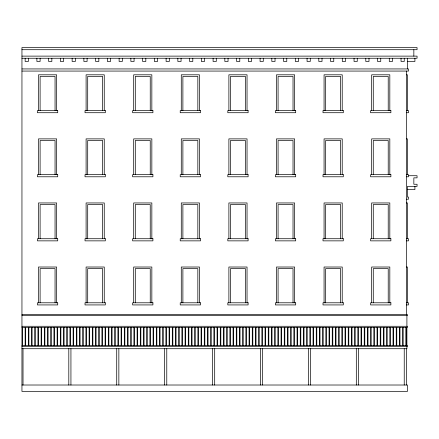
<?xml version="1.0" encoding="UTF-8"?>
<svg xmlns="http://www.w3.org/2000/svg" width="439" height="439" viewBox="0 0 439 439"><rect width="100%" height="100%" fill="white"/><g stroke="black" fill="none" stroke-linecap="round" stroke-linejoin="round"><path stroke-width="0.66" d="M21.95 49.711L417.05 49.711L417.05 47.577L21.95 47.577L21.95 391.423L407.441 391.423L407.441 385.014L21.95 385.014M21.95 56.121L417.05 56.121L417.05 58.255L21.95 58.255M407.441 61.46L414.915 61.46L414.915 58.255M21.95 68.934L408.506 68.934L408.506 71.069L21.95 71.069M406.371 74.806L407.441 74.806L407.441 110.579M406.371 110.579L408.506 110.579L408.506 112.719L406.371 112.719M406.371 138.878L407.441 138.878L407.441 174.651M406.371 174.651L408.506 174.651L408.506 176.785L406.371 176.785M408.824 175.721L417.05 175.721L417.05 177.855L413.845 177.855L413.845 184.259L417.05 184.259L417.05 186.399L407.441 186.399L407.441 197.078L408.506 197.078L408.506 199.213L406.371 199.213M407.441 189.599L414.915 189.599L414.915 186.399M406.371 202.95L407.441 202.95L407.441 238.723M406.371 238.723L408.506 238.723L408.506 240.857L406.371 240.857M406.371 267.016L407.441 267.016L407.441 302.789M406.371 302.789L408.506 302.789L408.506 304.929L406.371 304.929M21.95 314.538L407.441 314.538L407.441 315.608L21.95 315.608M21.95 326.281L407.441 326.281L407.441 327.351L21.95 327.351M21.95 345.504L407.441 345.504L407.441 346.574L21.95 346.574M21.95 348.709L406.904 348.709L406.904 346.574M413.845 49.711L413.845 56.121M407.441 58.255L407.441 68.934M406.904 315.608L406.904 326.281M406.904 327.351L406.904 345.504M406.371 71.069L406.371 314.538M406.371 327.351L406.371 345.504M406.371 348.709L406.371 385.014M405.839 327.351L405.839 345.504M404.237 58.255L404.237 61.46L401.032 61.46L401.032 58.255M404.237 348.709L404.237 385.014M403.172 327.351L403.172 345.504M402.64 327.351L402.64 345.504M399.973 327.351L399.973 345.504M399.441 327.351L399.441 345.504M396.774 327.351L396.774 345.504M396.241 327.351L396.241 345.504M393.574 327.351L393.574 345.504M393.042 327.351L393.042 345.504M392.488 58.255L392.488 61.46L389.289 61.46L389.289 58.255M390.375 327.351L390.375 345.504M389.821 110.579L389.821 74.806L371.668 74.806L371.668 110.579M389.821 174.651L389.821 138.878L371.668 138.878L371.668 174.651M389.821 238.723L389.821 202.95L371.668 202.95L371.668 238.723M389.821 302.789L389.821 267.016L371.668 267.016L371.668 302.789M389.843 327.351L389.843 345.504M388.219 110.579L388.219 76.408L373.271 76.408L373.271 110.579M388.219 174.651L388.219 140.48L373.271 140.48L373.271 174.651M388.219 238.723L388.219 204.552L373.271 204.552L373.271 238.723M388.219 302.789L388.219 268.619L373.271 268.619L373.271 302.789M387.176 327.351L387.176 345.504M386.644 327.351L386.644 345.504M383.977 327.351L383.977 345.504M383.445 327.351L383.445 345.504M380.745 58.255L380.745 61.46L377.54 61.46L377.54 58.255M380.778 327.351L380.778 345.504M380.245 327.351L380.245 345.504M377.578 327.351L377.578 345.504M377.046 327.351L377.046 345.504M374.379 327.351L374.379 345.504M373.847 327.351L373.847 345.504M371.18 327.351L371.18 345.504M370.648 327.351L370.648 345.504M368.996 58.255L368.996 61.46L365.791 61.46L365.791 58.255M367.981 327.351L367.981 345.504M367.448 327.351L367.448 345.504M364.782 327.351L364.782 345.504M364.249 327.351L364.249 345.504M361.582 327.351L361.582 345.504M361.05 327.351L361.05 345.504M358.454 348.709L358.454 385.014M358.383 327.351L358.383 345.504M357.851 327.351L357.851 345.504M357.253 58.255L357.253 61.46L354.048 61.46L354.048 58.255M356.314 348.709L356.314 385.014M355.184 327.351L355.184 345.504M354.652 327.351L354.652 345.504M351.99 327.351L351.99 345.504M351.452 327.351L351.452 345.504M348.791 327.351L348.791 345.504M348.253 327.351L348.253 345.504M345.592 327.351L345.592 345.504M345.504 58.255L345.504 61.46L342.299 61.46L342.299 58.255M345.054 327.351L345.054 345.504M342.393 327.351L342.393 345.504M342.222 110.579L342.222 74.806L324.07 74.806L324.07 110.579M342.222 174.651L342.222 138.878L324.07 138.878L324.07 174.651M342.222 238.723L342.222 202.95L324.07 202.95L324.07 238.723M342.222 302.789L342.222 267.016L324.07 267.016L324.07 302.789M341.855 327.351L341.855 345.504M340.626 110.579L340.626 76.408L325.672 76.408L325.672 110.579M340.626 174.651L340.626 140.48L325.672 140.48L325.672 174.651M340.626 238.723L340.626 204.552L325.672 204.552L325.672 238.723M340.626 302.789L340.626 268.619L325.672 268.619L325.672 302.789M339.193 327.351L339.193 345.504M338.656 327.351L338.656 345.504M335.994 327.351L335.994 345.504M335.456 327.351L335.456 345.504M333.761 58.255L333.761 61.46L330.556 61.46L330.556 58.255M332.795 327.351L332.795 345.504M332.257 327.351L332.257 345.504M329.596 327.351L329.596 345.504M329.058 327.351L329.058 345.504M326.396 327.351L326.396 345.504M325.859 327.351L325.859 345.504M323.197 327.351L323.197 345.504M322.66 327.351L322.66 345.504M322.012 58.255L322.012 61.46L318.807 61.46L318.807 58.255M319.998 327.351L319.998 345.504M319.46 327.351L319.46 345.504M316.799 327.351L316.799 345.504M316.267 327.351L316.267 345.504M313.6 327.351L313.6 345.504M313.067 327.351L313.067 345.504M310.532 348.709L310.532 385.014M310.4 327.351L310.4 345.504M310.269 58.255L310.269 61.46L307.064 61.46L307.064 58.255M309.868 327.351L309.868 345.504M308.397 348.709L308.397 385.014M307.201 327.351L307.201 345.504M306.669 327.351L306.669 345.504M304.002 327.351L304.002 345.504M303.47 327.351L303.47 345.504M300.803 327.351L300.803 345.504M300.271 327.351L300.271 345.504M298.52 58.255L298.52 61.46L295.315 61.46L295.315 58.255M297.604 327.351L297.604 345.504M297.071 327.351L297.071 345.504M294.629 110.579L294.629 74.806L276.477 74.806L276.477 110.579M294.629 174.651L294.629 138.878L276.477 138.878L276.477 174.651M294.629 238.723L294.629 202.95L276.477 202.95L276.477 238.723M294.629 302.789L294.629 267.016L276.477 267.016L276.477 302.789M294.404 327.351L294.404 345.504M293.872 327.351L293.872 345.504M293.027 110.579L293.027 76.408L278.079 76.408L278.079 110.579M293.027 174.651L293.027 140.48L278.079 140.48L278.079 174.651M293.027 238.723L293.027 204.552L278.079 204.552L278.079 238.723M293.027 302.789L293.027 268.619L278.079 268.619L278.079 302.789M291.205 327.351L291.205 345.504M290.673 327.351L290.673 345.504M288.006 327.351L288.006 345.504M287.474 327.351L287.474 345.504M286.771 58.255L286.771 61.46L283.572 61.46L283.572 58.255M284.807 327.351L284.807 345.504M284.274 327.351L284.274 345.504M281.608 327.351L281.608 345.504M281.075 327.351L281.075 345.504M278.408 327.351L278.408 345.504M277.876 327.351L277.876 345.504M275.209 327.351L275.209 345.504M275.028 58.255L275.028 61.46L271.823 61.46L271.823 58.255M274.677 327.351L274.677 345.504M272.01 327.351L272.01 345.504M271.478 327.351L271.478 345.504M268.811 327.351L268.811 345.504M268.278 327.351L268.278 345.504M265.611 327.351L265.611 345.504M265.079 327.351L265.079 345.504M263.279 58.255L263.279 61.46L260.08 61.46L260.08 58.255M262.615 348.709L262.615 385.014M262.412 327.351L262.412 345.504M261.88 327.351L261.88 345.504M260.481 348.709L260.481 385.014M259.213 327.351L259.213 345.504M258.681 327.351L258.681 345.504M256.014 327.351L256.014 345.504M255.482 327.351L255.482 345.504M252.815 327.351L252.815 345.504M252.282 327.351L252.282 345.504M251.536 58.255L251.536 61.46L248.331 61.46L248.331 58.255M249.615 327.351L249.615 345.504M249.083 327.351L249.083 345.504M247.036 110.579L247.036 74.806L228.884 74.806L228.884 110.579M247.036 174.651L247.036 138.878L228.884 138.878L228.884 174.651M247.036 238.723L247.036 202.95L228.884 202.95L228.884 238.723M247.036 302.789L247.036 267.016L228.884 267.016L228.884 302.789M246.416 327.351L246.416 345.504M245.884 327.351L245.884 345.504M245.434 110.579L245.434 76.408L230.486 76.408L230.486 110.579M245.434 174.651L245.434 140.48L230.486 140.48L230.486 174.651M245.434 238.723L245.434 204.552L230.486 204.552L230.486 238.723M245.434 302.789L245.434 268.619L230.486 268.619L230.486 302.789M243.217 327.351L243.217 345.504M242.685 327.351L242.685 345.504M240.018 327.351L240.018 345.504M239.787 58.255L239.787 61.46L236.588 61.46L236.588 58.255M239.485 327.351L239.485 345.504M236.819 327.351L236.819 345.504M236.286 327.351L236.286 345.504M233.625 327.351L233.625 345.504M233.087 327.351L233.087 345.504M230.426 327.351L230.426 345.504M229.888 327.351L229.888 345.504M228.044 58.255L228.044 61.46L224.839 61.46L224.839 58.255M227.226 327.351L227.226 345.504M226.689 327.351L226.689 345.504M224.027 327.351L224.027 345.504M223.489 327.351L223.489 345.504M220.828 327.351L220.828 345.504M220.29 327.351L220.29 345.504M217.629 327.351L217.629 345.504M217.091 327.351L217.091 345.504M216.295 58.255L216.295 61.46L213.091 61.46L213.091 58.255M214.693 348.709L214.693 385.014M214.43 327.351L214.43 345.504M213.892 327.351L213.892 345.504M212.558 348.709L212.558 385.014M211.23 327.351L211.23 345.504M210.693 327.351L210.693 345.504M208.031 327.351L208.031 345.504M207.493 327.351L207.493 345.504M204.832 327.351L204.832 345.504M204.552 58.255L204.552 61.46L201.347 61.46L201.347 58.255M204.294 327.351L204.294 345.504M201.633 327.351L201.633 345.504M201.095 327.351L201.095 345.504M199.438 110.579L199.438 74.806L181.285 74.806L181.285 110.579M199.438 174.651L199.438 138.878L181.285 138.878L181.285 174.651M199.438 238.723L199.438 202.95L181.285 202.95L181.285 238.723M199.438 302.789L199.438 267.016L181.285 267.016L181.285 302.789M198.433 327.351L198.433 345.504M197.901 327.351L197.901 345.504M197.841 110.579L197.841 76.408L182.887 76.408L182.887 110.579M197.841 174.651L197.841 140.48L182.887 140.48L182.887 174.651M197.841 238.723L197.841 204.552L182.887 204.552L182.887 238.723M197.841 302.789L197.841 268.619L182.887 268.619L182.887 302.789M195.234 327.351L195.234 345.504M194.702 327.351L194.702 345.504M192.803 58.255L192.803 61.46L189.599 61.46L189.599 58.255M192.035 327.351L192.035 345.504M191.503 327.351L191.503 345.504M188.836 327.351L188.836 345.504M188.304 327.351L188.304 345.504M185.637 327.351L185.637 345.504M185.104 327.351L185.104 345.504M182.437 327.351L182.437 345.504M181.905 327.351L181.905 345.504M181.06 58.255L181.06 61.46L177.855 61.46L177.855 58.255M179.238 327.351L179.238 345.504M178.706 327.351L178.706 345.504M176.039 327.351L176.039 345.504M175.507 327.351L175.507 345.504M172.84 327.351L172.84 345.504M172.307 327.351L172.307 345.504M169.641 327.351L169.641 345.504M169.311 58.255L169.311 61.46L166.107 61.46L166.107 58.255M169.108 327.351L169.108 345.504M166.776 348.709L166.776 385.014M166.441 327.351L166.441 345.504M165.909 327.351L165.909 345.504M164.641 348.709L164.641 385.014M163.242 327.351L163.242 345.504M162.71 327.351L162.71 345.504M160.043 327.351L160.043 345.504M159.511 327.351L159.511 345.504M157.568 58.255L157.568 61.46L154.363 61.46L154.363 58.255M156.844 327.351L156.844 345.504M156.311 327.351L156.311 345.504M153.645 327.351L153.645 345.504M153.112 327.351L153.112 345.504M151.845 110.579L151.845 74.806L133.692 74.806L133.692 110.579M151.845 174.651L151.845 138.878L133.692 138.878L133.692 174.651M151.845 238.723L151.845 202.95L133.692 202.95L133.692 238.723M151.845 302.789L151.845 267.016L133.692 267.016L133.692 302.789M150.445 327.351L150.445 345.504M150.242 110.579L150.242 76.408L135.294 76.408L135.294 110.579M150.242 174.651L150.242 140.48L135.294 140.48L135.294 174.651M150.242 238.723L150.242 204.552L135.294 204.552L135.294 238.723M150.242 302.789L150.242 268.619L135.294 268.619L135.294 302.789M149.913 327.351L149.913 345.504M147.246 327.351L147.246 345.504M146.714 327.351L146.714 345.504M145.819 58.255L145.819 61.46L142.615 61.46L142.615 58.255M144.047 327.351L144.047 345.504M143.515 327.351L143.515 345.504M140.848 327.351L140.848 345.504M140.315 327.351L140.315 345.504M137.648 327.351L137.648 345.504M137.116 327.351L137.116 345.504M134.449 327.351L134.449 345.504M134.071 58.255L134.071 61.46L130.871 61.46L130.871 58.255M133.917 327.351L133.917 345.504M131.25 327.351L131.25 345.504M130.718 327.351L130.718 345.504M128.051 327.351L128.051 345.504M127.519 327.351L127.519 345.504M124.852 327.351L124.852 345.504M124.319 327.351L124.319 345.504M122.327 58.255L122.327 61.46L119.123 61.46L119.123 58.255M121.652 327.351L121.652 345.504M121.12 327.351L121.12 345.504M118.854 348.709L118.854 385.014M118.453 327.351L118.453 345.504M117.921 327.351L117.921 345.504M116.719 348.709L116.719 385.014M115.259 327.351L115.259 345.504M114.722 327.351L114.722 345.504M112.06 327.351L112.06 345.504M111.522 327.351L111.522 345.504M110.579 58.255L110.579 61.46L107.379 61.46L107.379 58.255M108.861 327.351L108.861 345.504M108.323 327.351L108.323 345.504M105.662 327.351L105.662 345.504M105.124 327.351L105.124 345.504M104.252 110.579L104.252 74.806L86.099 74.806L86.099 110.579M104.252 174.651L104.252 138.878L86.099 138.878L86.099 174.651M104.252 238.723L104.252 202.95L86.099 202.95L86.099 238.723M104.252 302.789L104.252 267.016L86.099 267.016L86.099 302.789M102.649 110.579L102.649 76.408L87.696 76.408L87.696 110.579M102.649 174.651L102.649 140.48L87.696 140.48L87.696 174.651M102.649 238.723L102.649 204.552L87.696 204.552L87.696 238.723M102.649 302.789L102.649 268.619L87.696 268.619L87.696 302.789M102.463 327.351L102.463 345.504M101.925 327.351L101.925 345.504M99.263 327.351L99.263 345.504M98.835 58.255L98.835 61.46L95.631 61.46L95.631 58.255M98.726 327.351L98.726 345.504M96.064 327.351L96.064 345.504M95.526 327.351L95.526 345.504M92.865 327.351L92.865 345.504M92.327 327.351L92.327 345.504M89.666 327.351L89.666 345.504M89.128 327.351L89.128 345.504M87.087 58.255L87.087 61.46L83.882 61.46L83.882 58.255M86.467 327.351L86.467 345.504M85.929 327.351L85.929 345.504M83.267 327.351L83.267 345.504M82.73 327.351L82.73 345.504M80.068 327.351L80.068 345.504M79.536 327.351L79.536 345.504M76.869 327.351L76.869 345.504M76.337 327.351L76.337 345.504M75.343 58.255L75.343 61.46L72.139 61.46L72.139 58.255M73.67 327.351L73.67 345.504M73.137 327.351L73.137 345.504M70.937 348.709L70.937 385.014M70.47 327.351L70.47 345.504M69.938 327.351L69.938 345.504M68.802 348.709L68.802 385.014M67.271 327.351L67.271 345.504M66.739 327.351L66.739 345.504M64.072 327.351L64.072 345.504M63.595 58.255L63.595 61.46L60.39 61.46L60.39 58.255M63.54 327.351L63.54 345.504M60.873 327.351L60.873 345.504M60.341 327.351L60.341 345.504M57.674 327.351L57.674 345.504M57.141 327.351L57.141 345.504M56.653 110.579L56.653 74.806L38.5 74.806L38.5 110.579M56.653 174.651L56.653 138.878L38.5 138.878L38.5 174.651M56.653 238.723L56.653 202.95L38.5 202.95L38.5 238.723M56.653 302.789L56.653 267.016L38.5 267.016L38.5 302.789M55.051 110.579L55.051 76.408L40.103 76.408L40.103 110.579M55.051 174.651L55.051 140.48L40.103 140.48L40.103 174.651M55.051 238.723L55.051 204.552L40.103 204.552L40.103 238.723M55.051 302.789L55.051 268.619L40.103 268.619L40.103 302.789M54.474 327.351L54.474 345.504M53.942 327.351L53.942 345.504M51.851 58.255L51.851 61.46L48.647 61.46L48.647 58.255M51.275 327.351L51.275 345.504M50.743 327.351L50.743 345.504M48.076 327.351L48.076 345.504M47.544 327.351L47.544 345.504M44.877 327.351L44.877 345.504M44.344 327.351L44.344 345.504M41.678 327.351L41.678 345.504M41.145 327.351L41.145 345.504M40.103 58.255L40.103 61.46L36.898 61.46L36.898 58.255M38.478 327.351L38.478 345.504M37.946 327.351L37.946 345.504M35.279 327.351L35.279 345.504M34.747 327.351L34.747 345.504M32.08 327.351L32.08 345.504M31.548 327.351L31.548 345.504M28.881 327.351L28.881 345.504M28.359 58.255L28.359 61.46L25.155 61.46L25.155 58.255M28.348 327.351L28.348 345.504M25.681 327.351L25.681 345.504M25.149 327.351L25.149 345.504M23.02 348.709L23.02 385.014M22.482 327.351L22.482 345.504M57.723 110.579L37.436 110.579L37.436 112.719L57.723 112.719L57.723 110.579M105.316 110.579L85.029 110.579L85.029 112.719L105.316 112.719L105.316 110.579M152.915 110.579L132.622 110.579L132.622 112.719L152.915 112.719L152.915 110.579M200.508 110.579L180.22 110.579L180.22 112.719L200.508 112.719L200.508 110.579M248.101 110.579L227.814 110.579L227.814 112.719L248.101 112.719L248.101 110.579M295.699 110.579L275.407 110.579L275.407 112.719L295.699 112.719L295.699 110.579M343.293 110.579L323.005 110.579L323.005 112.719L343.293 112.719L343.293 110.579M390.886 110.579L370.598 110.579L370.598 112.719L390.886 112.719L390.886 110.579M57.723 174.651L37.436 174.651L37.436 176.785L57.723 176.785L57.723 174.651M105.316 174.651L85.029 174.651L85.029 176.785L105.316 176.785L105.316 174.651M152.915 174.651L132.622 174.651L132.622 176.785L152.915 176.785L152.915 174.651M200.508 174.651L180.22 174.651L180.22 176.785L200.508 176.785L200.508 174.651M248.101 174.651L227.814 174.651L227.814 176.785L248.101 176.785L248.101 174.651M295.699 174.651L275.407 174.651L275.407 176.785L295.699 176.785L295.699 174.651M343.293 174.651L323.005 174.651L323.005 176.785L343.293 176.785L343.293 174.651M390.886 174.651L370.598 174.651L370.598 176.785L390.886 176.785L390.886 174.651M57.723 238.723L37.436 238.723L37.436 240.857L57.723 240.857L57.723 238.723M105.316 238.723L85.029 238.723L85.029 240.857L105.316 240.857L105.316 238.723M152.915 238.723L132.622 238.723L132.622 240.857L152.915 240.857L152.915 238.723M200.508 238.723L180.22 238.723L180.22 240.857L200.508 240.857L200.508 238.723M248.101 238.723L227.814 238.723L227.814 240.857L248.101 240.857L248.101 238.723M295.699 238.723L275.407 238.723L275.407 240.857L295.699 240.857L295.699 238.723M343.293 238.723L323.005 238.723L323.005 240.857L343.293 240.857L343.293 238.723M390.886 238.723L370.598 238.723L370.598 240.857L390.886 240.857L390.886 238.723M57.723 302.789L37.436 302.789L37.436 304.929L57.723 304.929L57.723 302.789M105.316 302.789L85.029 302.789L85.029 304.929L105.316 304.929L105.316 302.789M152.915 302.789L132.622 302.789L132.622 304.929L152.915 304.929L152.915 302.789M200.508 302.789L180.22 302.789L180.22 304.929L200.508 304.929L200.508 302.789M248.101 302.789L227.814 302.789L227.814 304.929L248.101 304.929L248.101 302.789M295.699 302.789L275.407 302.789L275.407 304.929L295.699 304.929L295.699 302.789M343.293 302.789L323.005 302.789L323.005 304.929L343.293 304.929L343.293 302.789M390.886 302.789L370.598 302.789L370.598 304.929L390.886 304.929L390.886 302.789"/></g></svg>
